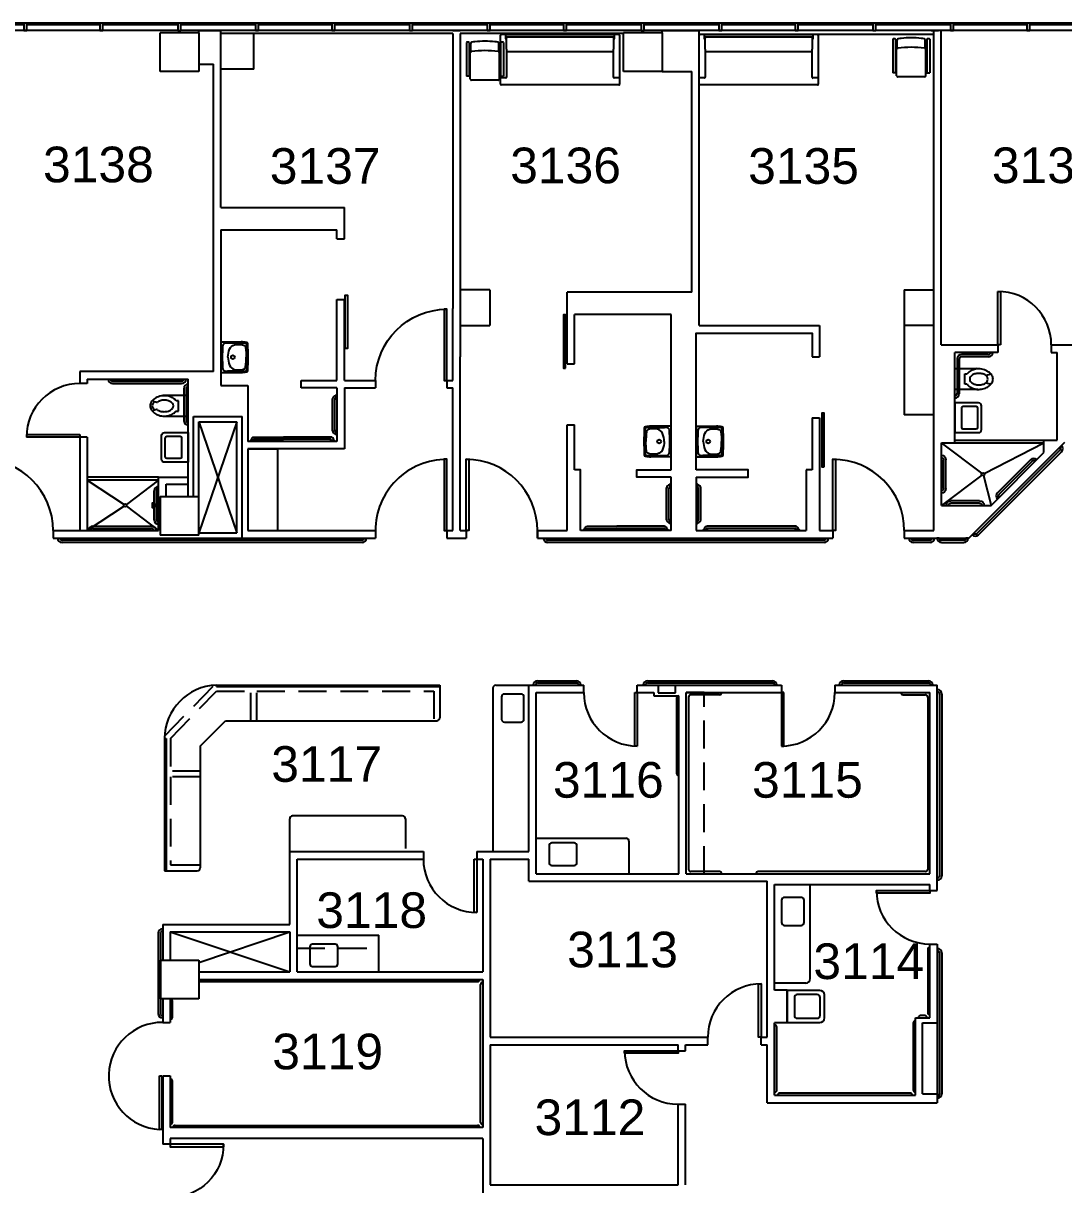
# Model space of a CAD drawing. Extents: x 338 to 7662, y 1527 to 4766.
# Drawn here: x 6426 to 7126, y 3908 to 4690 of the extents above; entities that cross this region are included whole.
import ezdxf

# ---------------------------------------------------------------- set-up
doc = ezdxf.new("R2010")
doc.units = 0
doc.header["$LTSCALE"] = 150
doc.header["$MEASUREMENT"] = 0
doc.linetypes.add('HIDDEN2', pattern=[0.1875, 0.125, -0.0625])
doc.layers.get('0').update_dxf_attribs({"linetype": 'CONTINUOUS'})
for name, color, linetype in [('A-ACC-NEW', 1, 'CONTINUOUS'), ('A-ANNO-TX192', 4, 'CONTINUOUS'), ('A-CASE-NEW', 1, 'CONTINUOUS'), ('A-COLS', 5, 'CONTINUOUS'), ('A-DOOR', 2, 'CONTINUOUS'), ('A-DOOR-NEW', 2, 'CONTINUOUS'), ('A-FLOR-CASE', 3, 'CONTINUOUS'), ('A-FLOR-CASE-UPPR', 3, 'HIDDEN2'), ('A-FLOR-HRAL', 1, 'CONTINUOUS'), ('A-FLOR-PFIX', 2, 'CONTINUOUS'), ('A-GLAZ', 2, 'CONTINUOUS'), ('A-GLAZ-SILL', 1, 'CONTINUOUS'), ('A-SHFT', 1, 'CONTINUOUS'), ('A-WALL-EXST', 43, 'CONTINUOUS'), ('A-WALL-FULL', 6, 'CONTINUOUS'), ('A-Wall-NEW', 4, 'CONTINUOUS')]:
    doc.layers.add(name, color=color, linetype=linetype)
doc.styles.add('ARIAL', font='arial.ttf')

# ---------------------------------------------------------------- blocks, each defined once
blk = doc.blocks.new('DR')
blk.add_lwpolyline([(0, 0), (0, 0.049), (1, 0.049), (1, 0)], close=True)
blk.add_arc((0, 0), 1, 0, 90)
blk = doc.blocks.new('90-DOOR')
blk.add_blockref('DR', (0, 0))
blk = doc.blocks.new('ABH-3$0$SQSINK', base_point=(7666.5, 954))
for p, q in [((7672.5, 954), (7660.5, 954)), ((7659, 952.5), (7659, 943.5)), ((7674, 943.5), (7674, 952.5)), ((7660.5, 942), (7672.5, 942))]:
    blk.add_line(p, q)
for centre, start, end in [((7660.5, 952.5), 90, 180), ((7672.5, 952.5), 0, 90), ((7660.5, 943.5), 180, 270), ((7672.5, 943.5), 270, 0)]:
    blk.add_arc(centre, 1.5, start, end)
blk = doc.blocks.new('GRAB2')
for p, q in [((-3, -9.75), (-3, 9.75)), ((-1.5, -9.75), (-1.5, 9.75))]:
    blk.add_line(p, q)
for centre, radius, start, end in [((0, 9.75), 3, 90, 180), ((0, 9.75), 1.5, 90, 180), ((0, -9.75), 3, 180, 270), ((0, -9.75), 1.5, 180, 270)]:
    blk.add_arc(centre, radius, start, end)
blk = doc.blocks.new('SHOWERHEAD')
for p, q in [((1.87, 0.5), (0, 0.5)), ((1.87, -0.5), (0, -0.5))]:
    blk.add_line(p, q)
at = {"flags": 128}
blk.add_lwpolyline([(1, 0), (4, -1.73), (4, 1.73)], close=True, dxfattribs=at)
blk = doc.blocks.new('LAV')
for p, q in [((-18, -10), (-18, -26)), ((0, -8), (-16, -8)), ((-15.5, -11.5), (-15.5, -24.5)), ((-5.5, -10.5), (-14.5, -10.5)), ((-4.5, -24.5), (-4.5, -11.5)), ((0, -28), (0, -8)), ((-16, -28), (0, -28)), ((-14.5, -25.5), (-5.5, -25.5))]:
    blk.add_line(p, q)
for centre, radius, start, end in [((-16, -10), 2, 90, 180), ((-14.5, -11.5), 1, 90, 180), ((-5.5, -11.5), 1, 0, 90), ((-16, -26), 2, 180, 270), ((-14.5, -24.5), 1, 180, 270), ((-5.5, -24.5), 1, 270, 0)]:
    blk.add_arc(centre, radius, start, end)
blk = doc.blocks.new('*U94')
for p, q in [((0, 0), (0, -5)), ((48, 0), (48, -5))]:
    blk.add_line(p, q)
blk.add_lwpolyline([(0, 0), (0, 48), (1.75, 48), (1.75, 0)], close=True)
blk.add_arc((0, 0), 48, 0, 90)
blk = doc.blocks.new('SleepToo')
for p, q in [((-42.56, 0.06), (-39.53, 0.06)), ((-39.06, 0), (33.04, 0)), ((33.46, 0.06), (36.5, 0.06)), ((-43.03, -28.85), (-43.03, -0.41)), ((-39.58, -2.92), (-39.58, -0.47)), ((-39.09, -9.83), (-39.09, -2.29)), ((32.55, -1.82), (-38.61, -1.82)), ((33.02, -2.29), (33.02, -9.83)), ((33.52, -0.47), (33.52, -2.92)), ((36.97, -0.41), (36.97, -28.85)), ((-39.06, -10.03), (-39.09, -9.83)), ((-39.06, -10.03), (-39.06, -28.85)), ((-39.06, -11.7), (-39.01, -11.8)), ((-39.01, -11.8), (-38.96, -11.86)), ((32.83, -11.83), (-38.78, -11.83)), ((32.91, -11.85), (32.95, -11.8)), ((32.95, -11.8), (32.99, -11.7)), ((32.99, -10.03), (33.02, -9.83)), ((32.99, -28.85), (32.99, -10.03)), ((-43.04, -33.53), (-43.04, -29.79)), ((-43.03, -29.71), (-43.03, -28.85)), ((-39.53, -29.33), (-42.56, -29.33)), ((-39.42, -29.31), (-39.28, -29.31)), ((-39.28, -29.31), (-39.28, -29.25)), ((-38.81, -29.79), (-39.28, -29.31)), ((33.3, -29.31), (32.83, -29.79)), ((33.3, -29.3), (33.3, -29.31)), ((33.3, -29.31), (33.36, -29.31)), ((36.5, -29.33), (33.46, -29.33)), ((36.97, -28.85), (36.97, -29.52)), ((37.05, -29.79), (37.05, -33.53)), ((36.58, -34), (-42.57, -34))]:
    blk.add_line(p, q)
for centre, radius, start, end in [((-42.56, -0.41), 0.472, 90, 180), ((-39.53, -0.41), 0.472, 54.41925, 90), ((33.46, -0.41), 0.472, 90, 125.58075), ((36.5, -0.41), 0.472, 0, 90), ((-39.11, -0.47), 0.472, 90, 180), ((-38.97, -2.92), 0.605, 179.68807, 224.36897), ((-39.09, -3.02), 0.454, 226.67092, 271.05367), ((-38.61, -2.29), 0.472, 90, 180), ((32.55, -2.29), 0.472, 0, 90), ((33.03, -3.02), 0.454, 268.94633, 313.32908), ((33.04, -0.47), 0.472, 0, 90), ((32.91, -2.92), 0.605, 315.63103, 0.31193), ((-38.81, -12.31), 0.472, 90, 121.92104), ((32.83, -12.31), 0.472, 69.52216, 90), ((-42.57, -29.79), 0.472, 98.49789, 180), ((-42.56, -28.85), 0.472, 180, 270), ((-39.53, -28.85), 0.472, 270, 0), ((33.46, -28.85), 0.472, 180, 270), ((36.5, -28.85), 0.472, 270, 0), ((36.58, -29.79), 0.472, 0, 87.93812), ((-42.57, -33.53), 0.472, 180, 270), ((36.58, -33.53), 0.472, 270, 0)]:
    blk.add_arc(centre, radius, start, end)
blk = doc.blocks.new('Patient Chair')
for p, q in [((-12.48, -0.84), (-12.48, -23.64)), ((-10.48, -0.84), (-10.48, -23.64)), ((-9.43, -1.98), (-10.48, -1.98)), ((-10.48, -3.03), (-9.43, -3.03)), ((-9.84, -25.5), (-9.84, -5.96)), ((-9.43, -6.6), (-9.43, -1.29)), ((9.45, -6.6), (9.45, -1.29)), ((10.5, -1.98), (9.45, -1.98)), ((10.5, -3.03), (9.45, -3.03)), ((9.85, -25.5), (9.85, -5.96)), ((10.5, -0.84), (10.5, -23.64)), ((12.5, -0.84), (12.5, -23.64)), ((-10.48, -9.22), (-9.84, -9.22)), ((-10.48, -11.53), (-9.84, -11.53)), ((-10.48, -14.79), (-9.84, -14.79)), ((10.5, -9.22), (9.85, -9.22)), ((10.5, -11.53), (9.85, -11.53)), ((10.5, -14.79), (9.85, -14.79)), ((-10.48, -17.11), (-9.84, -17.11)), ((-10.48, -21.4), (-9.84, -21.4)), ((-10.48, -22.3), (-9.84, -22.3)), ((10.5, -17.11), (9.85, -17.11)), ((10.5, -21.4), (9.85, -21.4)), ((10.5, -22.3), (9.85, -22.3)), ((-10.48, -23.64), (-12.48, -23.64)), ((9.19, -26.31), (-9.18, -26.31)), ((10.5, -23.64), (12.5, -23.64))]:
    blk.add_line(p, q)
for centre, radius, start, end in [((0, -58.37), 58.37, 83.41208, 96.58765), ((-11.48, -2.93), 2.32, 64.42557, 115.57443), ((-9.03, -6.63), 1.04, 112.57162, 140.50509), ((-8.19, -2.03), 1.45, 115.5276, 149.47517), ((-8.28, -5.66), 1.49, 219.27605, 247.2218), ((0.01, -64.37), 58.02, 90.00824, 98.79433), ((-5.49, -14.79), 14.45, 94.74526, 103.30094), ((0, -64.37), 58.02, 81.20567, 89.99176), ((5.5, -14.79), 14.45, 76.69906, 85.25474), ((8.2, -2.03), 1.45, 30.52483, 64.4724), ((8.29, -5.66), 1.49, 292.7782, 320.72395), ((9.05, -6.63), 1.04, 39.49491, 67.42838), ((11.5, -2.93), 2.32, 64.42557, 115.57443), ((-8.16, -25.04), 1.74, 195.40555, 208.4991), ((-8.53, -25.03), 1.44, 215.9154, 243.11356), ((8.54, -25.03), 1.44, 296.88644, 324.0846), ((8.17, -25.04), 1.74, 331.5009, 344.59445)]:
    blk.add_arc(centre, radius, start, end)
blk = doc.blocks.new('*U96')
for p, q in [((-48, 0), (-48, 5)), ((0, 0), (0, 5))]:
    blk.add_line(p, q)
blk.add_lwpolyline([(0, 0), (0, -48), (-1.75, -48), (-1.75, 0)], close=True)
blk.add_arc((0, 0), 48, 180, 270)
blk = doc.blocks.new('*U95')
for p, q in [((0, 0), (0, 5)), ((48, 0), (48, 5))]:
    blk.add_line(p, q)
blk.add_lwpolyline([(0, 0), (0, -48), (1.75, -48), (1.75, 0)], close=True)
blk.add_arc((0, 0), 48, 270, 0)
blk = doc.blocks.new('grab bar-54')
at = {"layer": 'A-ACC-NEW'}
for points in [[(-2305.75, -2746.25), (-2305.75, -2746.75), (-2305.5, -2747), (-2303, -2747), (-2302.75, -2746.75), (-2302.75, -2746.25)], [(-2248.75, -2746.25), (-2248.75, -2746.75), (-2249, -2747), (-2251.5, -2747), (-2251.75, -2746.75), (-2251.75, -2746.25)]]:
    blk.add_lwpolyline(points, dxfattribs=at)
for points in [[(-2305, -2747), (-2305, -2747.25, 0.414214), (-2303, -2749.25), (-2283.25, -2749.25)], [(-2303.5, -2747), (-2303.5, -2747.25, 0.414214), (-2303, -2747.75), (-2283.25, -2747.75)], [(-2249.5, -2747), (-2249.5, -2747.25, -0.414214), (-2251.5, -2749.25), (-2283.25, -2749.25)], [(-2251, -2747), (-2251, -2747.25, -0.414214), (-2251.5, -2747.75), (-2283.25, -2747.75)]]:
    blk.add_lwpolyline(points, format="xyb", dxfattribs=at)

msp = doc.modelspace()

# ---------------------------------------------------------------- linework, layer by layer
at = {"layer": 'A-CASE-NEW'}
msp.add_line((6582, 4682.5), (6559, 4682.5), dxfattribs=at)
at = {"layer": 'A-COLS'}
for p, q in [((6518, 4657), (6518, 4683)), ((6544, 4683), (6544, 4657)), ((6830, 4657), (6830, 4683)), ((6830, 4657), (6830, 4683)), ((6856, 4683), (6830, 4683)), ((6856, 4683), (6856, 4657)), ((6856, 4683), (6856, 4657)), ((6544, 4657), (6518, 4657)), ((6856, 4657), (6830, 4657)), ((6856, 4657), (6830, 4657)), ((6518, 4371), (6544, 4371)), ((6544, 4345), (6518, 4345)), ((6518, 4059), (6544, 4059)), ((6544, 4059), (6544, 4033)), ((6544, 4033), (6518, 4033))]:
    msp.add_line(p, q, dxfattribs=at)
at = {"layer": 'A-COLS', "linetype": 'Continuous'}
for p, q in [((6544, 4683), (6518, 4683)), ((6856, 4683), (6830, 4683)), ((6518, 4371), (6518, 4345)), ((6544, 4345), (6544, 4371)), ((6518, 4059), (6518, 4033))]:
    msp.add_line(p, q, dxfattribs=at)
at = {"layer": 'A-DOOR'}
for p, q in [((7082, 4473), (7082, 4509)), ((7082, 4509), (7083.75, 4509)), ((7083.75, 4509), (7083.75, 4473)), ((7083.75, 4473), (7082, 4473)), ((6428, 4412.75), (6464, 4412.75)), ((6464, 4411), (6428, 4411)), ((6464, 4412.75), (6464, 4411)), ((7053, 4409), (7113, 4409)), ((7053, 4407), (7113, 4407)), ((6517, 4384), (6469, 4384)), ((6517, 4382), (6469, 4382)), ((6837.5, 4203), (6837.5, 4239)), ((6837.5, 4239), (6839.25, 4239)), ((6839.25, 4239), (6839.25, 4203)), ((6936.25, 4239), (6936.25, 4203)), ((6938, 4239), (6936.25, 4239)), ((6938, 4203), (6938, 4239)), ((6839.25, 4203), (6837.5, 4203)), ((6936.25, 4203), (6938, 4203)), ((6729.5, 4091), (6729.5, 4127)), ((6729.5, 4127), (6731.25, 4127)), ((6731.25, 4127), (6731.25, 4091)), ((7000.25, 4104), (7000.25, 4105.75)), ((7000.25, 4105.75), (7036.25, 4105.75)), ((7036.25, 4105.75), (7036.25, 4104)), ((7036.25, 4104), (7000.25, 4104)), ((6731.25, 4091), (6729.5, 4091)), ((6920.96, 4007), (6920.96, 4043)), ((6920.96, 4043), (6922.71, 4043)), ((6922.71, 4043), (6922.71, 4007)), ((6922.71, 4007), (6920.96, 4007)), ((6830.71, 3996.25), (6830.71, 3998)), ((6830.71, 3998), (6866.71, 3998)), ((6866.71, 3996.25), (6830.71, 3996.25)), ((6866.71, 3998), (6866.71, 3996.25)), ((6517.51, 3945), (6517.51, 3981)), ((6517.51, 3981), (6519.26, 3981)), ((6519.26, 3981), (6519.26, 3945)), ((6519.26, 3945), (6517.51, 3945))]:
    msp.add_line(p, q, dxfattribs=at)
at = {"layer": 'A-DOOR', "flags": 128}
msp.add_lwpolyline([(6971, 4348), (6971, 4396), (6972.75, 4396), (6972.75, 4348)], close=True, dxfattribs=at)
at = {"layer": 'A-DOOR'}
for centre, radius, start, end in [((7082, 4473), 36, 0, 90), ((6464, 4411), 36, 90, 180), ((6398, 4348), 48, 0, 90), ((6971, 4348), 48, 0, 90), ((6839.25, 4239), 36, 180, 270), ((6936.25, 4239), 36, 270, 0), ((6731.25, 4127), 36, 180, 270), ((7036.25, 4105.75), 36, 180, 270), ((6922.71, 4007), 36, 90, 180), ((6519.42, 3980.98), 36.03, 89.44461, 266.97557), ((6866.71, 3998), 36, 180, 270)]:
    msp.add_arc(centre, radius, start, end, dxfattribs=at)
at = {"layer": 'A-DOOR-NEW'}
for points in [[(6642.56, 4470.5), (6642.56, 4506.5), (6644.06, 4506.5), (6644.06, 4470.5)], [(6791, 4457.25), (6791, 4493.25), (6789.5, 4493.25), (6789.5, 4457.25)], [(6965, 4391), (6965, 4427), (6963.5, 4427), (6963.5, 4391)]]:
    msp.add_lwpolyline(points, close=True, dxfattribs=at)
at = {"layer": 'A-FLOR-CASE'}
for p, q in [((6581, 4658.5), (6581, 4682.5)), ((6581, 4658.5), (6559, 4658.5)), ((6740, 4510), (6720, 4510)), ((6740, 4510), (6740, 4486)), ((7018.87, 4510), (7038.88, 4510)), ((7018.87, 4510), (7018.87, 4486)), ((6720, 4486), (6740, 4486)), ((7038.88, 4486), (7018.87, 4486)), ((7018.87, 4486), (7018.87, 4426)), ((7038.88, 4426), (7018.87, 4426)), ((6597.06, 4403), (6597.06, 4348)), ((7056.39, 4343), (7057.14, 4343)), ((6556, 4244), (6706.25, 4244)), ((6556, 4243), (6556, 4244)), ((6556, 4243), (6706.25, 4243)), ((6706.25, 4244), (6706.25, 4222)), ((6742, 4242), (6742, 4132)), ((6744, 4244), (6766.25, 4244)), ((6545, 4203.03), (6561.97, 4220)), ((6561.97, 4220), (6704.25, 4220)), ((6521, 4208), (6522, 4208)), ((6521, 4208), (6521, 4119)), ((6522, 4208), (6522, 4119)), ((6545, 4203.03), (6545, 4121)), ((6605.25, 4132), (6605.25, 4154)), ((6681.25, 4156), (6607.25, 4156)), ((6683.25, 4154), (6683.25, 4134)), ((6771.25, 4141), (6831.67, 4141)), ((6833.67, 4139), (6833.67, 4117)), ((6521, 4119), (6543, 4119)), ((6955.71, 4046.5), (6955.71, 4109.75)), ((6610.25, 4075.75), (6665.25, 4075.75)), ((6665.25, 4051), (6665.25, 4075.75)), ((6952.71, 4043.5), (6931.71, 4043.5))]:
    msp.add_line(p, q, dxfattribs=at)
at = {"layer": 'A-FLOR-CASE', "linetype": 'HIDDEN2'}
for p, q in [((6521.04, 4209.66), (6554.21, 4243.9)), ((6525, 4208), (6556, 4240)), ((6556, 4240), (6579.12, 4240)), ((6579.12, 4220), (6579.12, 4240)), ((6583.12, 4220), (6583.12, 4240)), ((6583.12, 4240), (6702.25, 4240)), ((6702.25, 4240), (6702.25, 4220)), ((6884.25, 4239), (6872.25, 4239)), ((6884.25, 4117), (6884.25, 4239)), ((6525, 4208), (6525, 4186.22)), ((6545, 4186.22), (6525, 4186.22)), ((6545, 4182.22), (6525, 4182.22)), ((6525, 4182.22), (6525, 4123)), ((6872.25, 4117), (6884.25, 4117))]:
    msp.add_line(p, q, dxfattribs=at)
at = {"layer": 'A-FLOR-CASE', "linetype": 'Continuous'}
msp.add_line((6525, 4123), (6545, 4123), dxfattribs=at)
at = {"layer": 'A-FLOR-CASE'}
for centre, radius, start, end in [((6557.02, 4207.99), 36.02, 91.63026, 179.9836), ((6744, 4242), 2, 90, 180), ((6704.25, 4222), 2, 270, 0), ((6607.25, 4154), 2, 90, 180), ((6681.25, 4154), 2, 0, 90), ((6831.67, 4139), 2, 0, 90), ((6543, 4121), 2, 270, 0), ((6952.71, 4046.5), 3, 270, 0)]:
    msp.add_arc(centre, radius, start, end, dxfattribs=at)
at = {"layer": 'A-FLOR-CASE-UPPR', "linetype": 'HIDDEN2'}
for p in [(6610.25, 4067), (6665.25, 4051)]:
    msp.add_line(p, (6665.25, 4067), dxfattribs=at)
at = {"layer": 'A-FLOR-CASE-UPPR'}
msp.add_line((6943.71, 4043.5), (6931.71, 4043.5), dxfattribs=at)
at = {"layer": 'A-FLOR-HRAL'}
for p, q in [((7067.82, 4346.18), (7123.82, 4402.18)), ((7068.88, 4345.12), (7124.88, 4401.12)), ((6654, 4341.5), (6452, 4341.5)), ((6654, 4340), (6452, 4340)), ((6965, 4341.5), (6779, 4341.5)), ((6965, 4340), (6779, 4340)), ((7019, 4343), (7062.52, 4343)), ((7036.34, 4341.5), (7025, 4341.5)), ((7036.34, 4340), (7025, 4340)), ((7042.52, 4342.88), (7041.02, 4342.88)), ((7044.02, 4340), (7059.02, 4340)), ((7059.02, 4341.5), (7044.08, 4341.5)), ((7057.14, 4341.5), (7056.39, 4341.5)), ((7062.01, 4342.88), (7060.51, 4342.88)), ((6772.25, 4247), (6798.25, 4247)), ((6772.25, 4245.5), (6798.25, 4245.5)), ((6846.25, 4247), (6930.25, 4247)), ((6846.25, 4245.5), (6930.25, 4245.5)), ((6978.25, 4247), (7035.25, 4247)), ((6978.25, 4245.5), (7035.25, 4245.5)), ((6894.63, 4237.5), (6875.25, 4237.5)), ((7018.25, 4237.5), (7033.25, 4237.5)), ((7042.75, 4238), (7042.75, 4115.75)), ((7044.25, 4238), (7044.25, 4115.75)), ((6865.75, 4235.25), (6865.75, 4184.75)), ((6873.75, 4236), (6873.75, 4120)), ((7034.75, 4236), (7034.75, 4120)), ((6894.63, 4118.5), (6875.25, 4118.5)), ((7033.25, 4118.5), (6920.68, 4118.5)), ((6516.76, 4077), (6516.76, 4023)), ((6518.26, 4077), (6518.26, 4023)), ((7034.75, 4066.25), (7034.75, 4023.61)), ((7042.75, 4063.75), (7042.75, 3969)), ((7044.25, 4063.75), (7044.25, 3969)), ((6545.5, 4044.5), (6731.75, 4044.5)), ((6733.75, 3949.75), (6733.75, 4042.5)), ((6526.26, 4020.5), (6526.26, 4031.5)), ((7032.75, 4021.61), (7030, 4021.61)), ((6933.21, 3971.5), (6933.21, 4014)), ((7025, 4016.61), (7025, 3971.5)), ((6526.26, 3949.75), (6526.26, 3977.5)), ((7023, 3969.5), (6935.21, 3969.5)), ((6528.26, 3947.75), (6731.75, 3947.75))]:
    msp.add_line(p, q, dxfattribs=at)
for centre, radius, start, end in [((7122.76, 4403.24), 1.5, 315, 45), ((7122.76, 4403.24), 3, 315, 45), ((6452, 4343), 3, 180, 270), ((6452, 4343), 1.5, 180, 270), ((6654, 4343), 3, 270, 0), ((6654, 4343), 1.5, 270, 0), ((6779, 4343), 3, 180, 270), ((6779, 4343), 1.5, 180, 270), ((6965, 4343), 3, 270, 0), ((6965, 4343), 1.5, 270, 0), ((7025, 4343), 3, 180, 270), ((7025, 4343), 1.5, 180, 270), ((7036.34, 4343), 3, 270, 0), ((7036.34, 4343), 1.5, 270, 0), ((7044.02, 4343), 3, 182.38802, 270), ((7044.02, 4343), 1.5, 184.78019, 270), ((7059.02, 4343), 3, 270, 357.61198), ((7059.02, 4343), 1.5, 270, 355.21981), ((7066.76, 4347.24), 3, 225, 315), ((7066.76, 4347.24), 1.5, 225, 315), ((6772.25, 4244), 3, 90, 180), ((6772.25, 4244), 1.5, 90, 180), ((6798.25, 4244), 3, 0, 90), ((6798.25, 4244), 1.5, 0, 90), ((6846.25, 4244), 3, 90, 180), ((6846.25, 4244), 1.5, 90, 180), ((6930.25, 4244), 3, 0, 90), ((6930.25, 4244), 1.5, 0, 90), ((6978.25, 4244), 3, 90, 180), ((6978.25, 4244), 1.5, 90, 180), ((7035.25, 4244), 3, 0, 90), ((7035.25, 4244), 1.5, 0, 90), ((6875.25, 4236), 1.5, 90, 180), ((6894.63, 4239), 1.5, 270, 0), ((7018.25, 4239), 1.5, 180, 270), ((7033.25, 4236), 1.5, 0, 90), ((7041.25, 4238), 3, 0, 90), ((7041.25, 4238), 1.5, 0, 90), ((6867.25, 4235.25), 1.5, 90, 180), ((6867.25, 4184.75), 1.5, 180, 270), ((6875.25, 4120), 1.5, 180, 270), ((7033.25, 4120), 1.5, 270, 0), ((6894.63, 4117), 1.5, 0, 90), ((6920.68, 4117), 1.5, 90, 180), ((7041.25, 4115.75), 1.5, 270, 0), ((7041.25, 4115.75), 3, 270, 0), ((6519.76, 4077), 3, 90, 180), ((6519.76, 4077), 1.5, 90, 180), ((7036.25, 4066.25), 1.5, 90, 180), ((7041.25, 4063.75), 3, 0, 90), ((7041.25, 4063.75), 1.5, 0, 90), ((6545.5, 4046), 1.5, 180, 270), ((6731.75, 4046), 1.5, 270, 0), ((6735.25, 4042.5), 1.5, 90, 180), ((6524.76, 4031.5), 1.5, 360, 90), ((6519.76, 4023), 3, 180, 270), ((6519.76, 4023), 1.5, 180, 270), ((6524.76, 4020.5), 1.5, 270, 0), ((7030, 4020.11), 1.5, 90, 180), ((7032.75, 4020.11), 1.5, 0, 90), ((7036.25, 4023.61), 1.5, 180, 270), ((6931.91, 4013.96), 1.3, 1.73764, 98.65122), ((7026.5, 4016.61), 1.5, 90, 180), ((6524.76, 3977.5), 1.5, 360, 90), ((6931.71, 3971.5), 1.5, 270, 0), ((7026.5, 3971.5), 1.5, 180, 270), ((6935.21, 3968), 1.5, 90, 180), ((7023, 3968), 1.5, 0, 90), ((7041.25, 3969), 1.5, 270, 0), ((7041.25, 3969), 3, 270, 0), ((6524.76, 3949.75), 1.5, 270, 0), ((6735.25, 3949.75), 1.5, 180, 270), ((6528.26, 3946.25), 1.5, 90, 180), ((6731.75, 3946.25), 1.5, 0, 90)]:
    msp.add_arc(centre, radius, start, end, dxfattribs=at)
at = {"layer": 'A-FLOR-PFIX'}
for p, q in [((6559, 4475), (6572.69, 4475)), ((6559, 4475), (6559, 4454.5)), ((6572.69, 4474.25), (6563.38, 4474.25)), ((7075.58, 4466.52), (7057.5, 4466.52)), ((7075.58, 4465.02), (7057.5, 4465.02)), ((7054.5, 4463.52), (7054.5, 4440.17)), ((7056, 4463.52), (7056, 4440.17)), ((6486, 4448.5), (6532.5, 4448.5)), ((6559, 4454.5), (6572.69, 4454.5)), ((6572.69, 4455.25), (6563.38, 4455.25)), ((6572.69, 4455.25), (6563.38, 4455.25)), ((6486, 4447), (6532.5, 4447)), ((6534, 4443.51), (6534, 4422.11)), ((6535.5, 4443.51), (6535.5, 4422.11)), ((6634.06, 4415.25), (6634.06, 4436.75)), ((6635.56, 4415.25), (6635.56, 4436.75)), ((6636.31, 4438.75), (6636.06, 4438.75)), ((6636.31, 4437.25), (6636.06, 4437.25)), ((6862, 4418.25), (6848.31, 4418.25)), ((6848.31, 4417.5), (6857.62, 4417.5)), ((6879, 4418.25), (6892.69, 4418.25)), ((6879, 4418.25), (6879, 4397.75)), ((6892.69, 4417.5), (6883.38, 4417.5)), ((6636.31, 4414.75), (6636.06, 4414.75)), ((6636.31, 4413.25), (6636.06, 4413.25)), ((7071.2, 4386.6), (7044, 4407)), ((7072.88, 4386.47), (7113, 4407)), ((6848.31, 4398.5), (6857.62, 4398.5)), ((6848.31, 4398.5), (6857.62, 4398.5)), ((6862, 4397.75), (6848.31, 4397.75)), ((6879, 4397.75), (6892.69, 4397.75)), ((6892.69, 4398.5), (6883.38, 4398.5)), ((6892.69, 4398.5), (6883.38, 4398.5)), ((7103.96, 4395.76), (7081.69, 4373.49)), ((7105.02, 4394.7), (7082.75, 4372.42)), ((6469, 4382), (6493.71, 4365.62)), ((6517, 4382), (6495.29, 4365.62)), ((6861.25, 4378.75), (6861, 4378.75)), ((6879.75, 4378.75), (6880, 4378.75)), ((7071.2, 4385.4), (7044, 4365)), ((7072.25, 4385.03), (7077.45, 4365)), ((6859, 4355.25), (6859, 4376.75)), ((6860.5, 4355.25), (6860.5, 4376.75)), ((6861.25, 4377.25), (6861, 4377.25)), ((6879.75, 4377.25), (6880, 4377.25)), ((6880.5, 4355.25), (6880.5, 4376.75)), ((6882, 4355.25), (6882, 4376.75)), ((6493.71, 4364.38), (6469, 4348)), ((6495.29, 4364.38), (6517, 4348)), ((6861.25, 4354.75), (6861, 4354.75)), ((6879.75, 4354.75), (6880, 4354.75)), ((6472.75, 4351), (6512.26, 4351)), ((6472.75, 4349.5), (6512.26, 4349.5)), ((6861.25, 4353.25), (6861, 4353.25)), ((6879.75, 4353.25), (6880, 4353.25)), ((6884.25, 4348.75), (6884.25, 4349)), ((6885.75, 4348.75), (6885.75, 4349)), ((6945.75, 4351), (6886.25, 4351)), ((6945.75, 4349.5), (6886.25, 4349.5)), ((6946.25, 4348.75), (6946.25, 4349)), ((6947.75, 4348.75), (6947.75, 4349)), ((6962.21, 4038.5), (6940.21, 4038.5)), ((6940.21, 4038.5), (6940.21, 4017)), ((6960.42, 4035.71), (6947, 4035.71)), ((6965.21, 4020), (6965.21, 4035.5)), ((6945, 4033.71), (6945, 4021.79)), ((6962.42, 4021.79), (6962.42, 4033.71)), ((6947, 4019.79), (6960.42, 4019.79)), ((6940.21, 4017), (6962.21, 4017))]:
    msp.add_line(p, q, dxfattribs=at)
at = {"layer": 'A-FLOR-PFIX', "linetype": 'Continuous'}
for p, q in [((7053, 4453.04), (7053, 4457.02)), ((7053, 4457.02), (7067.87, 4457.02)), ((7053, 4450.02), (7053, 4453.04)), ((7053, 4447), (7053, 4450.02)), ((7059.71, 4446.47), (7059.71, 4453.47)), ((7059.71, 4453.47), (7061.26, 4453.47)), ((7076.53, 4453.18), (7074.3, 4452.45)), ((7053, 4443.02), (7053, 4447)), ((7067.87, 4443.02), (7053, 4443.02)), ((7061.26, 4446.47), (7059.71, 4446.47)), ((7074.3, 4447.5), (7076.5, 4446.77)), ((6513.47, 4435.16), (6515.7, 4434.42)), ((6537, 4439), (6522.12, 4439)), ((6530.29, 4435.45), (6528.74, 4435.45)), ((6530.29, 4428.45), (6530.29, 4435.45)), ((6537, 4435.02), (6537, 4439)), ((6537, 4432), (6537, 4435.02)), ((6515.7, 4429.48), (6513.5, 4428.75)), ((6522.12, 4425), (6537, 4425)), ((6528.74, 4428.45), (6530.29, 4428.45)), ((6537, 4428.98), (6537, 4432)), ((6537, 4425), (6537, 4428.98))]:
    msp.add_line(p, q, dxfattribs=at)
at = {"layer": 'A-FLOR-PFIX'}
for points in [[(6563.69, 4464.75, -0.096281), (6564.73, 4470.13, -0.241749), (6568.13, 4473.06, -0.139337), (6574.21, 4472.83, -0.293749), (6575.58, 4471.15, -0.028065), (6575.94, 4464.75)], [(6563.69, 4464.75, 0.096281), (6564.73, 4459.37, 0.241749), (6568.13, 4456.44, 0.139337), (6574.21, 4456.67, 0.293749), (6575.58, 4458.35, 0.028065), (6575.94, 4464.75)], [(6579.31, 4408.75), (6579.31, 4409, -0.414214), (6581.31, 4411), (6601.06, 4411)], [(6580.81, 4408.75), (6580.81, 4409, -0.414214), (6581.31, 4409.5), (6601.06, 4409.5)], [(6634.81, 4408.75), (6634.81, 4409, 0.414214), (6632.81, 4411), (6601.06, 4411)], [(6633.31, 4408.75), (6633.31, 4409, 0.414214), (6632.81, 4409.5), (6601.06, 4409.5)], [(6857.31, 4408, 0.096281), (6856.27, 4413.38, 0.241749), (6852.88, 4416.31, 0.139337), (6846.79, 4416.08, 0.293749), (6845.42, 4414.4, 0.028065), (6845.06, 4408)], [(6883.69, 4408, -0.096281), (6884.73, 4413.38, -0.241749), (6888.13, 4416.31, -0.139337), (6894.21, 4416.08, -0.293749), (6895.58, 4414.4, -0.028065), (6895.94, 4408)], [(6857.31, 4408, -0.096281), (6856.27, 4402.62, -0.241749), (6852.88, 4399.69, -0.139337), (6846.79, 4399.92, -0.293749), (6845.42, 4401.6, -0.028065), (6845.06, 4408)], [(6883.69, 4408, 0.096281), (6884.73, 4402.62, 0.241749), (6888.13, 4399.69, 0.139337), (6894.21, 4399.92, 0.293749), (6895.58, 4401.6, 0.028065), (6895.94, 4408)], [(6803.75, 4348.75), (6803.75, 4349, -0.414214), (6805.75, 4351), (6825.5, 4351)], [(6805.25, 4348.75), (6805.25, 4349, -0.414214), (6805.75, 4349.5), (6825.5, 4349.5)], [(6859.25, 4348.75), (6859.25, 4349, 0.414214), (6857.25, 4351), (6825.5, 4351)], [(6857.75, 4348.75), (6857.75, 4349, 0.414214), (6857.25, 4349.5), (6825.5, 4349.5)]]:
    msp.add_lwpolyline(points, format="xyb", dxfattribs=at)
for points in [[(6637.06, 4439.5), (6636.56, 4439.5), (6636.31, 4439.25), (6636.31, 4436.75), (6636.56, 4436.5), (6637.06, 4436.5)], [(6637.06, 4412.5), (6636.56, 4412.5), (6636.31, 4412.75), (6636.31, 4415.25), (6636.56, 4415.5), (6637.06, 4415.5)], [(6578.56, 4408), (6578.56, 4408.5), (6578.81, 4408.75), (6581.31, 4408.75), (6581.56, 4408.5), (6581.56, 4408)], [(6635.56, 4408), (6635.56, 4408.5), (6635.31, 4408.75), (6632.81, 4408.75), (6632.56, 4408.5), (6632.56, 4408)], [(6862, 4379.5), (6861.5, 4379.5), (6861.25, 4379.25), (6861.25, 4376.75), (6861.5, 4376.5), (6862, 4376.5)], [(6879, 4379.5), (6879.5, 4379.5), (6879.75, 4379.25), (6879.75, 4376.75), (6879.5, 4376.5), (6879, 4376.5)], [(6862, 4352.5), (6861.5, 4352.5), (6861.25, 4352.75), (6861.25, 4355.25), (6861.5, 4355.5), (6862, 4355.5)], [(6879, 4352.5), (6879.5, 4352.5), (6879.75, 4352.75), (6879.75, 4355.25), (6879.5, 4355.5), (6879, 4355.5)], [(6803, 4348), (6803, 4348.5), (6803.25, 4348.75), (6805.75, 4348.75), (6806, 4348.5), (6806, 4348)], [(6860, 4348), (6860, 4348.5), (6859.75, 4348.75), (6857.25, 4348.75), (6857, 4348.5), (6857, 4348)], [(6883.5, 4348), (6883.5, 4348.5), (6883.75, 4348.75), (6886.25, 4348.75), (6886.5, 4348.5), (6886.5, 4348)], [(6948.5, 4348), (6948.5, 4348.5), (6948.25, 4348.75), (6945.75, 4348.75), (6945.5, 4348.5), (6945.5, 4348)]]:
    msp.add_lwpolyline(points, dxfattribs=at)
for centre, radius in [((6567, 4464.75), 1.25), ((6854, 4408), 1.25), ((6887, 4408), 1.25), ((7072, 4386), 1), ((6494.5, 4365), 1)]:
    msp.add_circle(centre, radius, dxfattribs=at)
for centre, radius, start, end in [((6706.49, 4465.01), 146.61, 177.21158, 182.99715), ((6562.04, 4472.04), 2, 107.5865, 177.21158), ((6563.38, 4467.84), 6.41, 90, 107.5865), ((6572.69, 4452.93), 22.07, 80.79746, 90), ((6572.69, 4452.93), 21.32, 82.51783, 90), ((6575.33, 4473.08), 1, 2.29012, 82.51783), ((6576.06, 4473.73), 1, 2.46064, 80.79746), ((6367.11, 4464.75), 209.39, 357.70988, 2.29012), ((6367.11, 4464.75), 210.14, 357.53936, 2.46064), ((7057.5, 4463.52), 3, 90, 180), ((7057.5, 4463.52), 1.5, 90, 180), ((7075.58, 4468.02), 3, 270, 359.55364), ((7075.58, 4468.02), 1.5, 270, 359.10725), ((6562.07, 4457.45), 2, 182.99715, 252.77581), ((6575.33, 4456.42), 1, 277.48217, 357.70988), ((6575.33, 4456.42), 1, 277.48217, 357.70988), ((6486, 4450), 3, 180, 270), ((6486, 4450), 1.5, 180, 270), ((6532.5, 4450), 1.5, 270, 0), ((6532.5, 4450), 3, 270, 0), ((6563.38, 4461.66), 6.41, 252.4135, 270), ((6563.38, 4461.66), 6.41, 252.77581, 270), ((6572.69, 4476.57), 21.32, 270, 277.48217), ((6572.69, 4476.57), 21.32, 270, 277.48217), ((6572.69, 4476.57), 22.07, 270, 279.20254), ((6576.06, 4455.77), 1, 279.20254, 357.53936), ((6576.06, 4455.77), 1, 279.20254, 357.53936), ((6537, 4443.51), 3, 90, 180), ((6537, 4443.51), 1.5, 90, 180), ((6636.06, 4436.75), 2, 90, 180), ((6636.06, 4436.75), 0.5, 90, 180), ((7053, 4440.19), 3, 270, 0), ((7053, 4440.19), 1.5, 270, 0), ((6537, 4422.11), 3, 180, 270), ((6537, 4422.11), 1.5, 180, 270), ((7053.89, 4408), 210.14, 177.53936, 182.46064), ((6844.94, 4416.98), 1, 99.20254, 177.53936), ((6845.67, 4416.33), 1, 97.48217, 177.70988), ((6848.31, 4396.18), 22.07, 90, 99.20254), ((6848.31, 4396.18), 21.32, 90, 97.48217), ((6857.62, 4411.09), 6.41, 72.4135, 90), ((6858.96, 4415.29), 2, 2.78842, 72.4135), ((6882.04, 4415.29), 2, 107.5865, 177.21158), ((6883.38, 4411.09), 6.41, 90, 107.5865), ((6892.69, 4396.18), 22.07, 80.79746, 90), ((6892.69, 4396.18), 21.32, 82.51783, 90), ((6895.33, 4416.33), 1, 2.29012, 82.51783), ((6896.06, 4416.98), 1, 2.46064, 80.79746), ((6687.11, 4408), 210.14, 357.53936, 2.46064), ((6636.06, 4415.25), 2, 180, 270), ((6636.06, 4415.25), 0.5, 180, 270), ((7053.89, 4408), 209.39, 177.70988, 182.29012), ((6714.51, 4408.26), 146.61, 357.00285, 2.78842), ((7026.49, 4408.26), 146.61, 177.21158, 182.99715), ((6687.11, 4408), 209.39, 357.70988, 2.29012), ((6844.94, 4399.02), 1, 182.46064, 260.79746), ((6844.94, 4399.02), 1, 182.46064, 260.79746), ((6845.67, 4399.67), 1, 182.29012, 262.51783), ((6845.67, 4399.67), 1, 182.29012, 262.51783), ((6848.31, 4419.82), 22.07, 260.79746, 270), ((6848.31, 4419.82), 22.07, 260.79746, 270), ((6848.31, 4419.82), 21.32, 262.51783, 270), ((6848.31, 4419.82), 21.32, 262.51783, 270), ((6857.62, 4404.91), 6.41, 270, 287.5865), ((6857.62, 4404.91), 6.41, 270, 287.22419), ((6858.93, 4400.7), 2, 287.22419, 357.00285), ((6882.07, 4400.7), 2, 182.99715, 252.77581), ((6883.38, 4404.91), 6.41, 252.4135, 270), ((6883.38, 4404.91), 6.41, 252.77581, 270), ((6892.69, 4419.82), 21.32, 270, 277.48217), ((6892.69, 4419.82), 21.32, 270, 277.48217), ((6892.69, 4419.82), 22.07, 270, 279.20254), ((6895.33, 4399.67), 1, 277.48217, 357.70988), ((6895.33, 4399.67), 1, 277.48217, 357.70988), ((6896.06, 4399.02), 1, 279.20254, 357.53936), ((6896.06, 4399.02), 1, 279.20254, 357.53936), ((7106.08, 4393.64), 3, 45, 135), ((7106.08, 4393.64), 1.5, 45, 135), ((6861, 4376.75), 2, 90, 180), ((6880, 4376.75), 2, 0, 90), ((6861, 4376.75), 0.5, 90, 180), ((6880, 4376.75), 0.5, 0, 90), ((7083.81, 4371.36), 3, 135, 225), ((7083.81, 4371.36), 1.5, 135, 225), ((6861, 4355.25), 2, 180, 270), ((6861, 4355.25), 0.5, 180, 270), ((6880, 4355.25), 0.5, 270, 0), ((6880, 4355.25), 2, 270, 0), ((6472.75, 4348), 3, 90, 180), ((6472.75, 4348), 1.5, 90, 180), ((6512.26, 4348), 3, 0, 90), ((6512.26, 4348), 1.5, 0, 90), ((6886.25, 4349), 2, 90, 180), ((6886.25, 4349), 0.5, 90, 180), ((6945.75, 4349), 2, 360, 90), ((6945.75, 4349), 0.5, 0, 90), ((6947, 4033.71), 2, 90, 180), ((6960.42, 4033.71), 2, 0, 90), ((6962.21, 4035.5), 3, 0, 90), ((6947, 4021.79), 2, 180, 270), ((6960.42, 4021.79), 2, 270, 0), ((6962.21, 4020), 3, 270, 0)]:
    msp.add_arc(centre, radius, start, end, dxfattribs=at)
at = {"layer": 'A-FLOR-PFIX', "linetype": 'Continuous'}
for centre, radius, start, end in [((7068.38, 4447.18), 9.56, 107.14167, 126.67245), ((7069.21, 4444.48), 12.38, 81.73493, 107.14163), ((7067.87, 4440.19), 16.84, 75.07107, 89.99999), ((7069.17, 4445.03), 11.82, 57.23154, 75.07102), ((7067.11, 4448.89), 7.43, 126.67252, 141.86478), ((7065.84, 4449.97), 2.76, 143.41905, 216.58095), ((7067.11, 4448.89), 4.43, 126.67251, 141.86477), ((7067.11, 4451.06), 4.43, 218.13523, 233.32749), ((7068.38, 4447.18), 6.56, 107.14169, 126.67247), ((7069.21, 4444.48), 9.38, 90.00002, 107.14159), ((7069.21, 4444.48), 9.38, 72.85841, 89.99998), ((7070.04, 4447.18), 6.56, 54.48292, 72.85831), ((7074.14, 4452.92), 0.5, 234.4828, 288.24378), ((7069.14, 4451.93), 6.68, 318.75277, 327.23828), ((7069.14, 4448.07), 6.68, 32.76167, 40.67701), ((7072.13, 4450), 3.12, 359.99997, 32.76176), ((7072.13, 4450), 3.12, 327.23824, 0.00003), ((7071.14, 4448.1), 8.18, 32.76173, 57.23149), ((7076.37, 4453.66), 0.5, 288.24385, 45.67207), ((7074.13, 4450.02), 4.62, 359.99996, 32.76174), ((7074.13, 4450.02), 4.62, 327.23826, 0.00004), ((7067.11, 4451.06), 7.43, 218.13524, 233.3275), ((7068.38, 4452.77), 9.56, 233.32755, 252.85833), ((7068.38, 4452.77), 6.56, 233.32753, 252.85831), ((7069.21, 4455.47), 12.38, 252.8584, 269.99997), ((7069.21, 4455.47), 9.38, 252.85841, 269.99998), ((7067.87, 4459.86), 16.84, 270, 275.19537), ((7069.21, 4455.47), 9.38, 270.00002, 287.14159), ((7069.21, 4455.47), 12.38, 270, 287.14164), ((7070.04, 4452.77), 6.56, 287.14169, 305.51708), ((7070.04, 4452.77), 9.56, 287.14164, 306.67248), ((7074.14, 4447.02), 0.5, 71.75622, 125.5172), ((7071.32, 4451.06), 7.43, 306.67248, 316.57416), ((7076.35, 4446.3), 0.5, 316.57414, 71.75625), ((7071.14, 4451.95), 8.18, 313.30974, 327.23835), ((6515.87, 4432), 4.62, 147.23826, 180.00004), ((6518.86, 4430.07), 8.18, 122.76851, 147.23827), ((6515.87, 4432), 3.12, 147.23824, 180.00003), ((6513.63, 4435.63), 0.5, 134.32793, 251.75615), ((6518.86, 4430.07), 6.68, 133.68583, 147.23833), ((6520.83, 4427.01), 11.82, 104.92898, 122.76846), ((6515.86, 4434.9), 0.5, 251.75622, 305.5172), ((6519.96, 4429.15), 6.56, 107.14169, 125.51708), ((6522.12, 4422.16), 16.84, 90.00001, 104.92893), ((6520.79, 4426.46), 9.38, 90.00002, 107.14159), ((6520.79, 4426.46), 12.38, 72.85837, 98.26507), ((6520.79, 4426.46), 9.38, 72.85841, 89.99998), ((6521.62, 4429.15), 6.56, 53.32753, 72.85831), ((6521.62, 4429.15), 9.56, 53.32755, 72.85833), ((6522.89, 4430.86), 4.43, 38.13523, 53.32749), ((6524.16, 4431.95), 2.76, 323.41905, 36.58095), ((6522.89, 4430.86), 7.43, 38.13522, 53.32748), ((6515.87, 4432), 4.62, 179.99996, 212.76174), ((6518.86, 4433.93), 8.18, 212.76165, 226.69026), ((6515.87, 4432), 3.12, 179.99997, 212.76176), ((6513.65, 4428.27), 0.5, 108.24375, 223.42586), ((6518.86, 4433.93), 6.68, 212.76172, 227.24351), ((6518.68, 4433.04), 7.43, 223.42584, 233.32752), ((6519.96, 4434.75), 9.56, 233.32752, 252.85836), ((6515.86, 4429), 0.5, 54.4828, 108.24378), ((6519.96, 4434.75), 6.56, 234.48292, 252.85831), ((6520.79, 4437.44), 12.38, 252.85836, 270), ((6520.79, 4437.44), 9.38, 252.85841, 269.99998), ((6522.12, 4441.84), 16.84, 264.80463, 270), ((6520.79, 4437.44), 9.38, 270.00002, 287.14159), ((6520.79, 4437.44), 12.38, 270.00003, 287.1416), ((6521.62, 4434.75), 6.56, 287.14169, 306.67247), ((6521.62, 4434.75), 9.56, 287.14167, 306.67245), ((6522.89, 4433.04), 4.43, 306.67251, 321.86477), ((6522.89, 4433.04), 7.43, 306.6725, 321.86476)]:
    msp.add_arc(centre, radius, start, end, dxfattribs=at)
at = {"layer": 'A-GLAZ'}
for p, q in [((6426.21, 4688.5), (6375.87, 4688.5)), ((6426.21, 4689.5), (6426.21, 4684.5)), ((6428.21, 4689.5), (6426.21, 4689.5)), ((6426.21, 4684.5), (6428.21, 4684.5)), ((6428.21, 4684.5), (6428.21, 4689.5)), ((6477.54, 4688.5), (6428.21, 4688.5)), ((6477.54, 4689.5), (6477.54, 4684.5)), ((6479.54, 4689.5), (6477.54, 4689.5)), ((6477.54, 4684.5), (6479.54, 4684.5)), ((6479.54, 4684.5), (6479.54, 4689.5)), ((6529.87, 4688.5), (6479.54, 4688.5)), ((6529.87, 4689.5), (6529.87, 4684.5)), ((6531.87, 4689.5), (6529.87, 4689.5)), ((6529.87, 4684.5), (6531.87, 4684.5)), ((6531.87, 4684.5), (6531.87, 4689.5)), ((6582.21, 4688.5), (6531.87, 4688.5)), ((6582.21, 4689.5), (6582.21, 4684.5)), ((6584.21, 4689.5), (6582.21, 4689.5)), ((6582.21, 4684.5), (6584.21, 4684.5)), ((6584.21, 4684.5), (6584.21, 4689.5)), ((6633.54, 4688.5), (6584.21, 4688.5)), ((6633.54, 4689.5), (6633.54, 4684.5)), ((6635.54, 4689.5), (6633.54, 4689.5)), ((6633.54, 4684.5), (6635.54, 4684.5)), ((6635.54, 4684.5), (6635.54, 4689.5)), ((6685.87, 4688.5), (6635.54, 4688.5)), ((6685.87, 4689.5), (6685.87, 4684.5)), ((6687.87, 4689.5), (6685.87, 4689.5)), ((6685.87, 4684.5), (6687.87, 4684.5)), ((6687.87, 4684.5), (6687.87, 4689.5)), ((6738.21, 4688.5), (6687.87, 4688.5)), ((6738.21, 4689.5), (6738.21, 4684.5)), ((6740.21, 4689.5), (6738.21, 4689.5)), ((6738.21, 4684.5), (6740.21, 4684.5)), ((6740.21, 4684.5), (6740.21, 4689.5)), ((6789.54, 4688.5), (6740.21, 4688.5)), ((6789.54, 4689.5), (6789.54, 4684.5)), ((6791.54, 4689.5), (6789.54, 4689.5)), ((6789.54, 4684.5), (6791.54, 4684.5)), ((6791.54, 4684.5), (6791.54, 4689.5)), ((6841.87, 4688.5), (6791.54, 4688.5)), ((6841.87, 4689.5), (6841.87, 4684.5)), ((6843.87, 4689.5), (6841.87, 4689.5)), ((6841.87, 4684.5), (6843.87, 4684.5)), ((6843.87, 4684.5), (6843.87, 4689.5)), ((6894.21, 4688.5), (6843.87, 4688.5)), ((6894.21, 4689.5), (6894.21, 4684.5)), ((6896.21, 4689.5), (6894.21, 4689.5)), ((6894.21, 4684.5), (6896.21, 4684.5)), ((6896.21, 4684.5), (6896.21, 4689.5)), ((6945.54, 4688.5), (6896.21, 4688.5)), ((6945.54, 4689.5), (6945.54, 4684.5)), ((6947.54, 4689.5), (6945.54, 4689.5)), ((6945.54, 4684.5), (6947.54, 4684.5)), ((6947.54, 4684.5), (6947.54, 4689.5)), ((6997.87, 4688.5), (6947.54, 4688.5)), ((6997.87, 4689.5), (6997.87, 4684.5)), ((6999.87, 4689.5), (6997.87, 4689.5)), ((6997.87, 4684.5), (6999.87, 4684.5)), ((6999.87, 4684.5), (6999.87, 4689.5)), ((7050.21, 4688.5), (6999.87, 4688.5)), ((7050.21, 4689.5), (7050.21, 4684.5)), ((7052.21, 4689.5), (7050.21, 4689.5)), ((7050.21, 4684.5), (7052.21, 4684.5)), ((7052.21, 4684.5), (7052.21, 4689.5)), ((7101.54, 4688.5), (7052.21, 4688.5)), ((7101.54, 4689.5), (7101.54, 4684.5)), ((7103.54, 4689.5), (7101.54, 4689.5)), ((7101.54, 4684.5), (7103.54, 4684.5)), ((7103.54, 4684.5), (7103.54, 4689.5)), ((7153.87, 4688.5), (7103.54, 4688.5))]:
    msp.add_line(p, q, dxfattribs=at)
at = {"layer": 'A-GLAZ-SILL'}
for p, q in [((6529.87, 4689.5), (6375.87, 4689.5)), ((6529.87, 4684.5), (6375.87, 4684.5)), ((6685.87, 4689.5), (6531.87, 4689.5)), ((6685.87, 4684.5), (6531.87, 4684.5)), ((6841.87, 4689.5), (6687.87, 4689.5)), ((6841.87, 4684.5), (6687.87, 4684.5)), ((6997.87, 4689.5), (6843.87, 4689.5)), ((6997.87, 4684.5), (6843.87, 4684.5)), ((7153.87, 4689.5), (6999.87, 4689.5)), ((7153.87, 4684.5), (6999.87, 4684.5))]:
    msp.add_line(p, q, dxfattribs=at)
at = {"layer": 'A-SHFT'}
for p, q in [((6544, 4421.34), (6569.75, 4346.5)), ((6569.75, 4421.34), (6544, 4346.5)), ((6524.76, 4078), (6605.25, 4051)), ((6544, 4057.45), (6605.25, 4078))]:
    msp.add_line(p, q, dxfattribs=at)
at = {"layer": 'A-WALL-EXST'}
for p, q in [((6856, 4683), (6856, 4684.5)), ((6881, 4682.25), (7038.88, 4682.25))]:
    msp.add_line(p, q, dxfattribs=at)
at = {"layer": 'A-WALL-EXST', "flags": 128}
msp.add_lwpolyline([(6948.5, 4343), (6948.5, 4343)], close=True, dxfattribs=at)
at = {"layer": 'A-WALL-FULL'}
for p, q in [((6544, 4684.5), (6559, 4684.5)), ((6544, 4683), (6544, 4684.5)), ((6544, 4683), (6544, 4684.5)), ((6559, 4565.5), (6559, 4684.5)), ((6715, 4684.5), (6720, 4684.5)), ((6856, 4684.5), (6881, 4684.5)), ((6856, 4683), (6856, 4684.5)), ((6881, 4486), (6881, 4684.5)), ((7037, 4684.5), (7042, 4684.5)), ((7038.88, 4348), (7038.88, 4684.5)), ((7043.88, 4473), (7043.88, 4684.5)), ((6715, 4682.5), (6559, 4682.5)), ((6715, 4682.5), (6715, 4497.5)), ((6830, 4682.5), (6720, 4682.5)), ((6720, 4682.5), (6720, 4465)), ((6544, 4662), (6554, 4662)), ((6554, 4455), (6554, 4662)), ((6856, 4657), (6876, 4657)), ((6876, 4508.49), (6876, 4657)), ((6559, 4565.5), (6642.06, 4565.5)), ((6642.06, 4544.5), (6642.06, 4565.5)), ((6559, 4550.5), (6637.06, 4550.5)), ((6559, 4550.5), (6559, 4445.75)), ((6637.06, 4544.5), (6637.06, 4550.5)), ((6637.06, 4544.5), (6642.06, 4544.5)), ((6637.06, 4449), (6637.06, 4503.5)), ((6637.06, 4503.5), (6642.06, 4503.5)), ((6642.06, 4449), (6642.06, 4503.5)), ((6876, 4508.49), (6792, 4508.49)), ((6792, 4460.25), (6792, 4508.49)), ((6715, 4449), (6715, 4497.5)), ((6797, 4460.25), (6797, 4493.49)), ((6862, 4493.49), (6797, 4493.49)), ((6862, 4389), (6862, 4493.49)), ((6881, 4486), (6962, 4486)), ((6962, 4486), (6962, 4465)), ((7043.88, 4473), (7082, 4473)), ((7082, 4473), (7082, 4468)), ((7118, 4473), (7145, 4473)), ((7118, 4472.98), (7118, 4468)), ((6720, 4348), (6720, 4465)), ((6957, 4465), (6962, 4465)), ((7082, 4468), (7053, 4468)), ((7053, 4407), (7053, 4468)), ((7118, 4468), (7122, 4468)), ((7122, 4409), (7122, 4468)), ((6792, 4460.25), (6797, 4460.25)), ((6554, 4455), (6464, 4455)), ((6464, 4455), (6464, 4447)), ((6469, 4450), (6537, 4450)), ((6469, 4450), (6469, 4447)), ((6537, 4371), (6537, 4450)), ((6613.06, 4444), (6613.06, 4449)), ((6613.06, 4449), (6637.06, 4449)), ((6642.06, 4449), (6663, 4449)), ((6663, 4448.51), (6663, 4444)), ((6711, 4449), (6715, 4449)), ((6711, 4449), (6711, 4444)), ((6469, 4447), (6464, 4447)), ((6559, 4445.75), (6577.06, 4445.75)), ((6577.06, 4445.75), (6577.06, 4408)), ((6637.06, 4444), (6613.06, 4444)), ((6637.06, 4444), (6637.06, 4408)), ((6642.06, 4444), (6663, 4444)), ((6642.06, 4444), (6642.06, 4403)), ((6711, 4444), (6715, 4444)), ((6715, 4348), (6715, 4444)), ((6540.5, 4424.84), (6573.25, 4424.84)), ((6540.5, 4371), (6540.5, 4424.84)), ((6573.25, 4343), (6573.25, 4424.84)), ((6544, 4421.34), (6569.75, 4421.34)), ((6544, 4371), (6544, 4421.34)), ((6569.75, 4346.5), (6569.75, 4421.34)), ((6792, 4348), (6792, 4419.25)), ((6792, 4419.25), (6797, 4419.25)), ((6797, 4389), (6797, 4419.25)), ((6957, 4424), (6957, 4389)), ((6957, 4424), (6962, 4424)), ((6962, 4424), (6962, 4348)), ((6464, 4411), (6464, 4348)), ((6469, 4411), (6464, 4411)), ((6469, 4411), (6469, 4348)), ((6637.06, 4408), (6577.06, 4408)), ((6577.06, 4403), (6597.06, 4403)), ((6642.06, 4403), (6577.06, 4403)), ((6577.06, 4403), (6577.06, 4348)), ((7044, 4407), (7053, 4407)), ((7044, 4365), (7044, 4407)), ((7062.52, 4343), (7127, 4407.48)), ((7113, 4409), (7122, 4409)), ((7113, 4400.55), (7113, 4409)), ((7077.45, 4365), (7113, 4400.55)), ((6957, 4389), (6953, 4389)), ((6953, 4389), (6953, 4348)), ((6517, 4384), (6537, 4384)), ((6517, 4348), (6517, 4384)), ((6522, 4371), (6522, 4379.25)), ((6522, 4379.25), (6537, 4379.25)), ((6862, 4348), (6862, 4384)), ((6879, 4384), (6879, 4348)), ((7044, 4365), (7077.45, 4365)), ((6446, 4348), (6446, 4343)), ((6446, 4348), (6517, 4348)), ((6446, 4348), (6446, 4343)), ((6577.06, 4348), (6663, 4348)), ((6711, 4348), (6715, 4348)), ((6720, 4348), (6725, 4348)), ((6724, 4348), (6724, 4343)), ((6862, 4348), (6801, 4348)), ((6879, 4348), (6953, 4348)), ((6962, 4348), (6971, 4348)), ((6971, 4348), (6971, 4343)), ((7019, 4348), (7038.88, 4348)), ((7019, 4348), (7019, 4343)), ((6446, 4343), (6663, 4343)), ((6544, 4346.5), (6569.75, 4346.5)), ((6711, 4343), (6724, 4343)), ((6772, 4343), (6971, 4343)), ((6766.25, 4244), (6803.25, 4244)), ((6766.25, 4132), (6766.25, 4244)), ((6771.25, 4117), (6771.25, 4239)), ((6771.25, 4239), (6803.25, 4239)), ((6803.25, 4239), (6803.25, 4244)), ((6839.25, 4239), (6839.25, 4244)), ((6839.25, 4244), (6936.25, 4244)), ((6839.25, 4239), (6850.38, 4239)), ((6850.38, 4239), (6850.38, 4236.75)), ((6853.38, 4244), (6853.38, 4238.78)), ((6853.38, 4238.78), (6864.88, 4238.78)), ((6864.88, 4238.78), (6864.88, 4244)), ((6872.25, 4117), (6872.25, 4239)), ((6872.25, 4239), (6936.25, 4239)), ((6936.25, 4244), (6936.25, 4239)), ((6972.25, 4244), (7041.25, 4244)), ((6972.25, 4244), (6972.25, 4239)), ((6972.25, 4239), (7036.25, 4239)), ((7036.25, 4117), (7036.25, 4239)), ((7041.25, 4105.75), (7041.25, 4244)), ((6850.38, 4236.75), (6867.25, 4236.75)), ((6867.25, 4117), (6867.25, 4236.75)), ((6605.25, 4132), (6695.25, 4132)), ((6605.25, 4083), (6605.25, 4132)), ((6695.25, 4132), (6695.25, 4127)), ((6731.25, 4132), (6731.25, 4127)), ((6731.25, 4132), (6766.25, 4132)), ((6610.25, 4127), (6695.25, 4127)), ((6610.25, 4051), (6610.25, 4127)), ((6731.25, 4127), (6735.25, 4127)), ((6735.25, 4127), (6735.25, 4051)), ((6740.25, 4127), (6740.25, 4007)), ((6740.25, 4127), (6766.25, 4127)), ((6766.25, 4112), (6766.25, 4127)), ((6771.25, 4117), (6867.25, 4117)), ((6872.25, 4117), (7036.25, 4117)), ((6766.25, 4112), (6926.71, 4112)), ((6926.71, 4007), (6926.71, 4112)), ((6931.71, 4109.75), (7036.25, 4109.75)), ((6931.71, 4038.75), (6931.71, 4109.75)), ((7036.25, 4105.75), (7036.25, 4109.75)), ((7036.25, 4105.75), (7041.25, 4105.75)), ((6519.76, 4083), (6605.25, 4083)), ((6519.76, 4083), (6519.76, 4059)), ((6524.76, 4078), (6605.25, 4078)), ((6524.76, 4078), (6524.76, 4059)), ((6605.25, 4078), (6605.25, 4051)), ((7036.25, 4020.11), (7036.25, 4069.75)), ((7036.25, 4069.75), (7041.25, 4069.75)), ((7041.25, 4069.75), (7041.25, 4016.67)), ((6544, 4051), (6605.25, 4051)), ((6610.25, 4051), (6735.25, 4051)), ((6544, 4046), (6735.25, 4046)), ((6735.25, 4046), (6735.25, 3946.25)), ((6940.21, 4038.75), (6931.71, 4038.75)), ((6940.21, 4016.75), (6940.21, 4038.75)), ((6519.76, 4033), (6519.76, 4017)), ((6524.76, 4033), (6524.76, 4017)), ((7026.5, 3968), (7026.5, 4020.11)), ((7026.5, 4020.11), (7036.25, 4020.11)), ((6519.76, 4017), (6524.76, 4017)), ((6931.71, 3968), (6931.71, 4016.75)), ((6940.21, 4016.75), (6931.71, 4016.75)), ((7031.25, 4016.67), (7041.26, 4016.67)), ((7031.25, 3969), (7031.25, 4016.67)), ((7041.25, 4016.67), (7041.25, 3969)), ((6740.25, 4007), (6886.71, 4007)), ((6886.71, 4002), (6886.71, 4007)), ((6922.71, 4007), (6926.71, 4007)), ((6922.71, 4002), (6922.71, 4007)), ((6740.25, 4002), (6740.25, 3907.75)), ((6740.25, 4002), (6866.71, 4002)), ((6866.71, 3998), (6866.71, 4002)), ((6866.71, 3998), (6871.71, 3998)), ((6871.71, 3998), (6871.71, 4002)), ((6871.71, 4002), (6886.71, 4002)), ((6922.71, 4002), (6926.71, 4002)), ((6926.71, 3963), (6926.71, 4002)), ((6519.76, 3981), (6524.76, 3981)), ((6519.76, 3981), (6519.76, 3935)), ((6524.76, 3981), (6524.76, 3946.25)), ((6931.71, 3968), (7026.5, 3968)), ((7031.25, 3969), (7041.25, 3969)), ((7041.25, 3969), (7041.25, 3963)), ((6866.71, 3962), (6871.71, 3962)), ((6866.71, 3907.75), (6866.71, 3962)), ((6871.71, 3907.75), (6871.71, 3962)), ((6926.71, 3963), (7041.25, 3963)), ((6735.25, 3946.25), (6524.76, 3946.25)), ((6524.76, 3935), (6519.76, 3935)), ((6735.25, 3939), (6524.76, 3939)), ((6524.76, 3939), (6524.76, 3935)), ((6735.25, 3939), (6735.25, 3802.25)), ((6740.25, 3907.75), (6866.71, 3907.75))]:
    msp.add_line(p, q, dxfattribs=at)
for points in [[(6879, 4389), (6879, 4481), (6957, 4481), (6957, 4465)], [(6801, 4348), (6801, 4389), (6797, 4389)], [(6862, 4384), (6839, 4384), (6839, 4389), (6862, 4389)], [(6879, 4384), (6914, 4384), (6914, 4389), (6879, 4389)], [(6711, 4348), (6711, 4343)]]:
    msp.add_lwpolyline(points, dxfattribs=at)
at = {"layer": 'A-WALL-FULL', "flags": 128}
msp.add_lwpolyline([(6772, 4343), (6772, 4348), (6792, 4348)], dxfattribs=at)
at = {"layer": 'A-Wall-NEW'}
msp.add_line((6953, 4389), (6953, 4348), dxfattribs=at)

# ---------------------------------------------------------------- block references
at = {"layer": 'A-DOOR', "xscale": -1}
msp.add_blockref('*U94', (6711, 4449), dxfattribs=at)
at = {"layer": 'A-DOOR', "rotation": 180}
for name, p in [('*U95', (6711, 4348)), ('*U96', (6724, 4348))]:
    msp.add_blockref(name, p, dxfattribs=at)
at = {"layer": 'A-DOOR', "yscale": 36, "zscale": 36}
for p, xscale, rotation in [((7036.25, 4105.75), 36, 179.9999999999998), ((6922.71, 4007), 36, 90), ((6866.71, 3998), 36, 179.9999999999998), ((6524.76, 3935), -36, 179.9999999999998)]:
    msp.add_blockref('90-DOOR', p, dxfattribs=dict(at, xscale=xscale, rotation=rotation))
at = {"layer": 'A-FLOR-CASE'}
for name, p in [('Patient Chair', (6736.66, 4677.41)), ('SleepToo', (6790.27, 4681.98)), ('SleepToo', (6924.03, 4681.98)), ('Patient Chair', (7023.67, 4679.66))]:
    msp.add_blockref(name, p, dxfattribs=at)
at = {"layer": 'A-FLOR-PFIX', "rotation": 179.9999999999998}
msp.add_blockref('LAV', (7053, 4406), dxfattribs=at)
at = {"layer": 'A-FLOR-PFIX', "xscale": -1}
for name, p, rotation in [('LAV', (6537, 4386), 180), ('grab bar-54', (8884.31, 1661.75), 180), ('GRAB2', (7060, 4365), 90), ('grab bar-54', (9108.75, 1601.75), 180)]:
    msp.add_blockref(name, p, dxfattribs=dict(at, rotation=rotation))
for name, p in [('GRAB2', (7044, 4386)), ('SHOWERHEAD', (6517, 4365))]:
    msp.add_blockref(name, p, dxfattribs=at)
at = {"layer": 'A-FLOR-PFIX'}
msp.add_blockref('GRAB2', (6517, 4365), dxfattribs=at)
at = {"layer": 'A-FLOR-PFIX', "zscale": 1.004542089364489}
for p, xscale, yscale, rotation in [((6747.92, 4228.58), 1.255677611705778, 1.255677611705778, 90), ((6789.25, 4122.73), 1.255677611705323, 1.255677611705323, 180.0000000000414), ((6951.51, 4091.75), 1.255677611705778, 1.255677611705778, 270)]:
    msp.add_blockref('ABH-3$0$SQSINK', p, dxfattribs=dict(at, xscale=xscale, yscale=yscale, rotation=rotation))
at = {"layer": 'A-FLOR-PFIX', "xscale": 1.255677611705323, "yscale": 1.255677611705323, "zscale": 1.004542089364489}
msp.add_blockref('ABH-3$0$SQSINK', (6628.25, 4069.69), dxfattribs=at)

# ---------------------------------------------------------------- texts
at = {"layer": 'A-ANNO-TX192', "style": 'ARIAL'}
for s, p in [('3138', (6439.19, 4582.44)), ('3137', (6591.84, 4581.43)), ('3137', (6591.84, 4581.43)), ('3136', (6753.7, 4581.79)), ('3136', (6753.7, 4581.79)), ('3135', (6913.9, 4581.43)), ('3135', (6913.9, 4581.43)), ('3134', (7077.97, 4581.9)), ('3117', (6592.85, 4178.94)), ('3116', (6782.5, 4168.26)), ('3115', (6916.52, 4168.26)), ('3118', (6623.16, 4080.56)), ('3113', (6792.05, 4054.08)), ('3114', (6957.8, 4046.2)), ('3119', (6593.55, 3985.45)), ('3112', (6770.11, 3941.16))]:
    msp.add_text(s, height=24, dxfattribs=at).set_placement(p)

doc.saveas('drawing.dxf')
